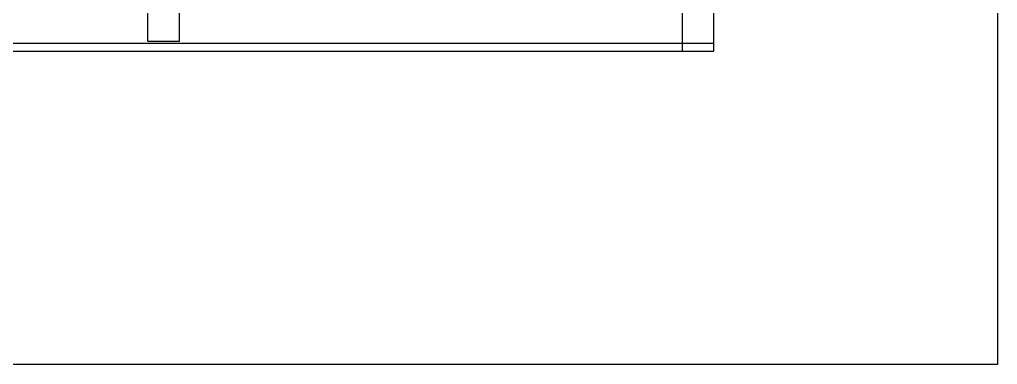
# Model space of a CAD drawing. Header units: millimetres. Extents: x 150937 to 394412, y 327166 to 584759.
# Drawn here: x 236194.9 to 236505.8, y 405396.6 to 405506.2 of the extents above; entities that cross this region are included whole.
import ezdxf

# ---------------------------------------------------------------- set-up
doc = ezdxf.new("R2010")
doc.units = ezdxf.units.MM

# ---------------------------------------------------------------- blocks, each defined once
blk = doc.blocks.new('C-1 UP RIGHT')
for p, q in [((120.12, 0), (120.12, -321.6)), ((20, -222), (20, -82)), ((30, -222), (30, -82)), ((-149.97, -218.83), (-149.97, -174.33)), ((-139.97, -218.83), (-139.97, -174.33)), ((-225.85, -219.5), (30, -219.5)), ((-149.97, -218.83), (-139.97, -218.83)), ((30, -222), (30, -219.5)), ((-225.85, -222), (30, -222)), ((20, -222), (30, -222)), ((120.12, -321.6), (-501.68, -321.6))]:
    blk.add_line(p, q)

msp = doc.modelspace()

# ---------------------------------------------------------------- block references
msp.add_blockref('C-1 UP RIGHT', (236385.644, 405718.166))

doc.saveas('drawing.dxf')
